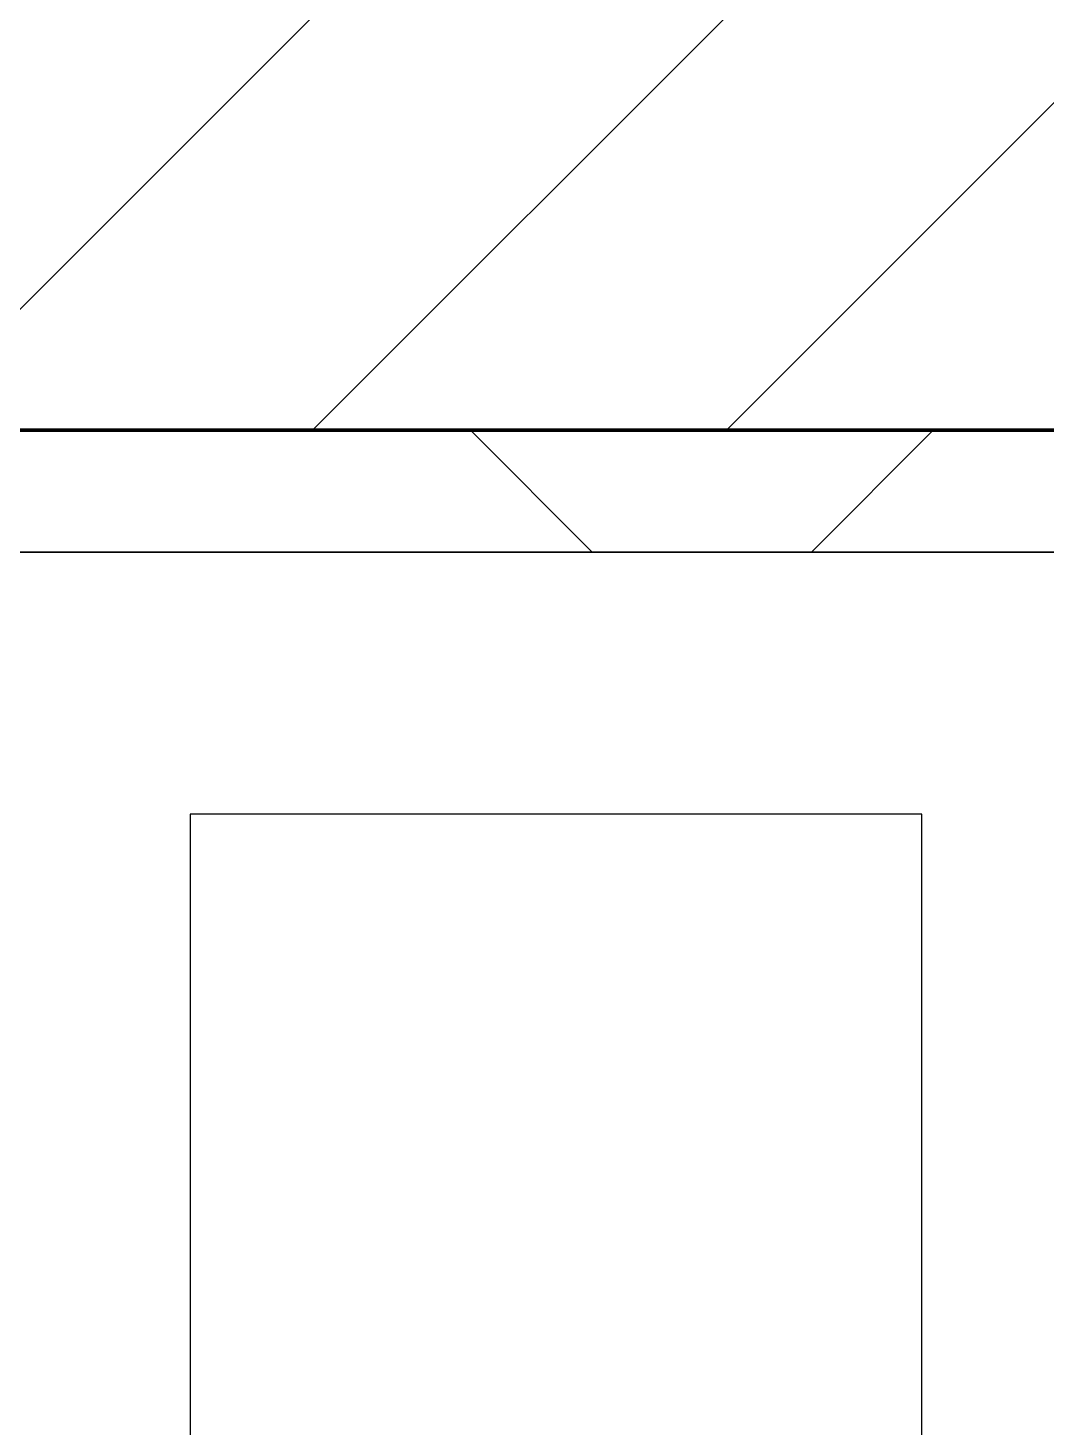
# Model space of a CAD drawing. Header units: millimetres. Extents: x -795739 to -715748, y -34378 to 22353.
# Drawn here: x -743799 to -743381, y 7535 to 8109 of the extents above; entities that cross this region are included whole.
import ezdxf
from ezdxf.xclip import XClip

# ---------------------------------------------------------------- set-up
doc = ezdxf.new("R2010")
doc.units = ezdxf.units.MM
doc.header["$XCLIPFRAME"] = 0
doc.layers.add('000 - WIPEOUT', color=250, linetype='Continuous')
doc.layers.add('A11_ALU.SOLID SHEET', color=2, linetype='Continuous')
for name, color, linetype, lineweight in [('A-GLAZ-CURT', 2, 'Continuous', 9), ('A-WALL', 5, 'Continuous', 35), ('A-WALL-FNSH', 2, 'Continuous', 35), ('A-WALL-PATT', 1, 'Continuous', 9)]:
    doc.layers.add(name, color=color, linetype=linetype, lineweight=lineweight)

# ---------------------------------------------------------------- blocks, each defined once
blk = doc.blocks.new('PPLS-PP19_Custom Tile Pattern - Custom Tile Pattern-V55-4282-01 ENLARGED LOWER PLATFORM LEVEL - REFLECTED CEILING PLAN - SHEET 3')
at = {"layer": 'A-GLAZ-CURT'}
for p, q in [((-300, 0), (300, 0)), ((300, 0), (-300, 0)), ((195.99, 0), (213.31, 0)), ((213.31, 0), (195.99, 0)), ((230.06, 0), (300, 0)), ((-300, -50), (300, -50)), ((300, -50), (-300, -50))]:
    blk.add_line(p, q, dxfattribs=at)
for points, knots in [([(-240.57, 0), (-216.26, 0), (-171.28, 0), (-129.95, 0), (-110.8, 0), (-99.5, 0), (-91.46, 0)], [-4201.68092, -4201.68092, -4201.68092, -4201.68092, -2700.551212, -1002.059161, -460.363443, 0, 0, 0, 0]), ([(-134.15, 0), (-133.32, 0), (-130.31, 0), (-117.33, 0), (-92.04, 0), (-74.02, 0), (-62.74, 0), (-60.36, 0), (-59.97, 0)], [-7657.439573, -7657.439573, -7657.439573, -7657.439573, -7293.749979, -6839.55839, -6236.997189, -5713.340575, -5140.470607, -5006.787413, -5006.787413, -5006.787413, -5006.787413]), ([(-125.15, 0), (-124.93, 0), (-121.96, 0), (-113.01, 0), (-98.9, 0), (-85.29, 0), (-71.67, 0), (-65.93, 0), (-65.07, 0)], [-3362.7396, -3362.7396, -3362.7396, -3362.7396, -3342.215224, -3074.362186, -2902.289527, -2605.247022, -2322.099534, -2241.8264, -2241.8264, -2241.8264, -2241.8264]), ([(-36.57, 0), (-36.67, 0), (-37.66, 0), (-45.02, 0), (-46.13, 0), (-60.59, 0), (-81.23, 0), (-99.51, 0), (-114.02, 0), (-117.28, 0), (-118.78, 0)], [-1833.023199, -1833.023199, -1833.023199, -1833.023199, -1810.870157, -1672.078046, -1405.135169, -1060.00838, -740.068933, -229.489605, -116.330425, 0, 0, 0, 0]), ([(-37.85, 0), (-38.3, 0), (-40.77, 0), (-44.32, 0), (-58.97, 0), (-85.2, 0), (-107.61, 0), (-116.56, 0), (-117.56, 0)], [-3941.99552, -3941.99552, -3941.99552, -3941.99552, -3858.647035, -3538.256648, -2842.901703, -2193.204658, -1433.981041, -985.49888, -985.49888, -985.49888, -985.49888]), ([(-115.82, 0), (-114.96, 0), (-110.41, 0), (-96.78, 0), (-71.33, 0), (-42.53, 0), (-12.78, 0), (4.23, 0), (9.64, 0), (10.14, 0), (10.18, 0)], [-5724.064692, -5724.064692, -5724.064692, -5724.064692, -5430.283136, -5103.229623, -4799.173296, -4065.652676, -3589.737505, -3285.047089, -3066.359526, -3044.715262, -3044.715262, -3044.715262, -3044.715262]), ([(9.32, 0), (9.08, 0), (7.65, 0), (2.57, 0), (-12.23, 0), (-25.64, 0), (-40, 0), (-56.24, 0), (-75.59, 0), (-94, 0), (-112.01, 0), (-114.94, 0), (-115.63, 0)], [-2922.926651, -2922.926651, -2922.926651, -2922.926651, -2882.788014, -2720.818881, -2518.50168, -2125.455881, -1792.521578, -1466.981642, -1208.454564, -789.402658, -501.969187, -243.577221, -243.577221, -243.577221, -243.577221]), ([(-104.83, 0), (-99.14, 0), (-88.61, 0), (-75.26, 0), (-68.41, 0), (-65.12, 0), (-63.63, 0)], [-3704.449307, -3704.449307, -3704.449307, -3704.449307, -3402.597032, -3144.956779, -3050.982048, -2969.237017, -2969.237017, -2969.237017, -2969.237017]), ([(-104.82, 0), (-99.15, 0), (-84.06, 0), (-63.44, 0), (-54.4, 0), (-48.53, 0), (-30.79, 0), (-18.03, 0), (8.61, 0), (15.02, 0), (22.91, 0), (31, 0), (39.04, 0), (51.19, 0), (58.74, 0), (61.34, 0), (61.45, 0)], [-4847.529281, -4847.529281, -4847.529281, -4847.529281, -4542.524482, -4008.285538, -3689.699207, -3546.54457, -3315.260113, -2864.387349, -2439.246196, -2084.094819, -1956.422387, -1818.904206, -1645.594513, -1443.202566, -1228.752106, -1120.932285, -1120.932285, -1120.932285, -1120.932285]), ([(-86.16, 0), (-91.37, 0), (-97.45, 0), (-103.92, 0), (-104.72, 0)], [-1681.3698, -1681.3698, -1681.3698, -1681.3698, -1374.161226, -1331.084425, -1331.084425, -1331.084425, -1331.084425]), ([(-72.93, 0), (-75.51, 0), (-84.86, 0), (-96.58, 0), (-104.69, 0)], [-19442.345229, -19442.345229, -19442.345229, -19442.345229, -18935.241197, -18088.99392, -18088.99392, -18088.99392, -18088.99392]), ([(-26.75, 0), (-27.82, 0), (-36.18, 0), (-53.55, 0), (-76.81, 0), (-96.3, 0), (-104.11, 0)], [-8718.362214, -8718.362214, -8718.362214, -8718.362214, -8532.293389, -8073.216054, -7508.296369, -7090.9346, -7090.9346, -7090.9346, -7090.9346]), ([(-91.46, 0), (-90.09, 0), (-84.7, 0), (-77.43, 0), (-72.73, 0), (-72.64, 0), (-72.64, 0)], [-19832.387487, -19832.387487, -19832.387487, -19832.387487, -19753.885894, -19541.04734, -19478.625389, -19471.062469, -19471.062469, -19471.062469, -19471.062469]), ([(-63.96, 0), (-64.13, 0), (-72.5, 0), (-80.63, 0), (-86.16, 0)], [-2171.769325, -2171.769325, -2171.769325, -2171.769325, -2007.031671, -1681.3698, -1681.3698, -1681.3698, -1681.3698]), ([(-29.03, 0), (-33.97, 0), (-43.74, 0), (-56.37, 0), (-71.66, 0), (-77.83, 0), (-82.66, 0), (-83.28, 0), (-83.28, 0)], [-2680.714891, -2680.714891, -2680.714891, -2680.714891, -2413.671296, -2161.752162, -2006.592567, -1646.621388, -1424.436217, -1393.971743, -1393.971743, -1393.971743, -1393.971743]), ([(-83.28, 0), (-83.28, 0), (-82.91, 0), (-76.14, 0), (-62.97, 0), (-48.52, 0), (-39.59, 0), (-37, 0)], [-1393.4169, -1393.4169, -1393.4169, -1393.4169, -1353.722004, -1274.333717, -1073.56893, -651.549973, -321.685787, -321.685787, -321.685787, -321.685787]), ([(-66.39, 0), (-66.39, 0), (-63.63, 0), (-54.95, 0), (-42.44, 0), (-37.16, 0)], [-2493.31794, -2493.31794, -2493.31794, -2493.31794, -2315.303971, -1809.437387, -1165.837977, -1165.837977, -1165.837977, -1165.837977]), ([(30.92, 0), (25.8, 0), (11.9, 0), (-16.92, 0), (-47.42, 0), (-65.77, 0), (-66.37, 0), (-66.38, 0)], [-4492.206161, -4492.206161, -4492.206161, -4492.206161, -4222.080604, -3745.412743, -2981.410125, -2542.574734, -2498.224237, -2498.224237, -2498.224237, -2498.224237]), ([(-63.63, 0), (-61.49, 0), (-57.39, 0), (-54.49, 0), (-45.2, 0), (-40.79, 0), (-40.46, 0), (-40.44, 0)], [-2969.237017, -2969.237017, -2969.237017, -2969.237017, -2851.217951, -2734.127174, -2474.780881, -2410.990208, -2350.645972, -2350.645972, -2350.645972, -2350.645972]), ([(-58.83, 0), (-58.37, 0), (-57.29, 0), (-54.23, 0), (-46.33, 0), (-42.62, 0), (-41.76, 0)], [-4859.52896, -4859.52896, -4859.52896, -4859.52896, -4680.891996, -4469.85053, -4321.566175, -4270.495146, -4270.495146, -4270.495146, -4270.495146]), ([(-51.83, 0), (-51.83, 0), (-51.78, 0), (-47.4, 0), (-46.02, 0), (-40.33, 0), (-36.97, 0)], [-632.814994, -632.814994, -632.814994, -632.814994, -627.965721, -508.377888, -260.442412, -4.7465, -4.7465, -4.7465, -4.7465]), ([(76.63, 0), (74.8, 0), (67.65, 0), (53.52, 0), (37, 0), (24.07, 0), (12.82, 0), (-2.9, 0), (-20.62, 0), (-32.81, 0), (-44.85, 0), (-51.43, 0), (-51.79, 0)], [-3095.572228, -3095.572228, -3095.572228, -3095.572228, -2950.589685, -2634.532728, -2313.748533, -2106.613311, -1925.670641, -1617.263037, -1290.787923, -1039.307308, -819.71621, -644.910881, -644.910881, -644.910881, -644.910881]), ([(-41.76, 0), (-39.9, 0), (-37.8, 0), (-36.98, 0), (-36.82, 0)], [-4270.495146, -4270.495146, -4270.495146, -4270.495146, -4161.040818, -4112.255972, -4112.255972, -4112.255972, -4112.255972]), ([(-36.94, 0), (-36.77, 0), (-35, 0), (-33.57, 0), (-29.94, 0), (-28.57, 0)], [-319.065246, -319.065246, -319.065246, -319.065246, -296.515819, -83.513472, 0, 0, 0, 0]), ([(-36.93, 0), (-35.37, 0), (-31.79, 0), (-29.82, 0), (-29.19, 0)], [-1156.390117, -1156.390117, -1156.390117, -1156.390117, -963.711516, -666.19313, -666.19313, -666.19313, -666.19313]), ([(-36.78, 0), (-32.43, 0), (-19.22, 0), (3.14, 0), (21.37, 0), (29.77, 0)], [-6191.144455, -6191.144455, -6191.144455, -6191.144455, -5862.463379, -5340.621928, -4901.322694, -4901.322694, -4901.322694, -4901.322694]), ([(-36.29, 0), (-36.29, 0), (-34.66, 0), (-28.88, 0), (-26.95, 0), (-26.54, 0)], [-9150.272121, -9150.272121, -9150.272121, -9150.272121, -9057.163041, -8919.836787, -8834.607043, -8834.607043, -8834.607043, -8834.607043]), ([(30.82, 0), (29.27, 0), (20.14, 0), (3.54, 0), (-16.58, 0), (-34.76, 0), (-36.04, 0)], [-10462.034656, -10462.034656, -10462.034656, -10462.034656, -10363.088938, -9884.23066, -9424.652049, -9182.880979, -9182.880979, -9182.880979, -9182.880979]), ([(-33.34, 0), (-33.34, 0), (-32.93, 0), (-31.16, 0), (-30.52, 0)], [-2415.024266, -2415.024266, -2415.024266, -2415.024266, -2357.633367, -2323.618664, -2323.618664, -2323.618664, -2323.618664]), ([(30.82, 0), (29.1, 0), (20.22, 0), (2.64, 0), (-17.84, 0), (-30.57, 0), (-31.82, 0), (-32, 0)], [-3872.697774, -3872.697774, -3872.697774, -3872.697774, -3766.694881, -3333.063701, -2994.501669, -2698.150104, -2614.070998, -2614.070998, -2614.070998, -2614.070998]), ([(-30.76, 0), (-30.73, 0), (-29.99, 0), (-23.47, 0), (-15.75, 0), (-15.19, 0)], [-54176.191683, -54176.191683, -54176.191683, -54176.191683, -54157.274271, -53749.15266, -53717.791567, -53717.791567, -53717.791567, -53717.791567]), ([(-30.52, 0), (-27.11, 0), (-17.83, 0), (5.99, 0), (20.64, 0), (30.45, 0), (30.9, 0)], [-2323.618664, -2323.618664, -2323.618664, -2323.618664, -2142.497158, -1716.209403, -1206.526904, -1181.83529, -1181.83529, -1181.83529, -1181.83529]), ([(-13, 0), (-14.35, 0), (-17.68, 0), (-25.97, 0), (-29.52, 0), (-30.21, 0)], [-55207.591944, -55207.591944, -55207.591944, -55207.591944, -54789.006179, -54461.685999, -54290.791712, -54290.791712, -54290.791712, -54290.791712]), ([(8.33, 0), (8.19, 0), (7.18, 0), (0.32, 0), (-13.89, 0), (-24.92, 0), (-29.03, 0)], [-3574.286521, -3574.286521, -3574.286521, -3574.286521, -3526.962355, -3285.499107, -2903.012179, -2680.714891, -2680.714891, -2680.714891, -2680.714891]), ([(-28.98, 0), (-28.66, 0), (-27.39, 0), (-24.45, 0), (-22.56, 0)], [-166.548282, -166.548282, -166.548282, -166.548282, -102.06493, 0, 0, 0, 0]), ([(-28.57, 0), (-26.93, 0), (-20.29, 0), (-11.45, 0), (2.08, 0), (13.15, 0), (21.24, 0), (24.62, 0), (24.72, 0), (24.72, 0)], [-5361.429781, -5361.429781, -5361.429781, -5361.429781, -5261.36855, -5050.479954, -4785.90057, -4596.498881, -4445.288762, -4384.376941, -4376.041937, -4376.041937, -4376.041937, -4376.041937]), ([(-22.56, 0), (-20.27, 0), (-17.03, 0), (-11.36, 0), (-7.66, 0), (-6.6, 0), (-6.44, 0)], [-56468.192263, -56468.192263, -56468.192263, -56468.192263, -56344.022017, -56303.229861, -56166.290093, -56124.392176, -56124.392176, -56124.392176, -56124.392176]), ([(-15.19, 0), (-13.07, 0), (7.48, 0), (42.82, 0), (88.72, 0), (120.63, 0), (138.28, 0), (138.53, 0)], [-461.142613, -461.142613, -461.142613, -461.142613, -429.606584, -390.253598, -346.313304, -291.370682, -290.5735, -290.5735, -290.5735, -290.5735]), ([(-6.54, 0), (-6.73, 0), (-7.2, 0), (-7.6, 0), (-7.79, 0)], [-56009.792147, -56009.792147, -56009.792147, -56009.792147, -55949.290093, -55895.192118, -55895.192118, -55895.192118, -55895.192118]), ([(-2.63, 0), (-2.47, 0), (-1.22, 0), (4.92, 0), (15.97, 0), (22.54, 0), (24.49, 0)], [-226.825321, -226.825321, -226.825321, -226.825321, -220.269177, -206.416616, -198.214427, -187.717507, -187.717507, -187.717507, -187.717507]), ([(103.09, 0), (101.08, 0), (86.31, 0), (63.34, 0), (35.84, 0), (12, 0), (3.08, 0), (-1.67, 0), (-2.25, 0)], [-375.435014, -375.435014, -375.435014, -375.435014, -369.147452, -330.153101, -307.516438, -285.83788, -246.234814, -234.646884, -234.646884, -234.646884, -234.646884]), ([(24.69, 0), (24.54, 0), (20.99, 0), (15.48, 0), (10.8, 0), (9.63, 0)], [-4368.572414, -4368.572414, -4368.572414, -4368.572414, -4306.476363, -4080.000647, -3772.857994, -3772.857994, -3772.857994, -3772.857994]), ([(18.16, 0), (19.15, 0), (24.25, 0), (25.66, 0), (26.12, 0)], [-5700.113719, -5700.113719, -5700.113719, -5700.113719, -5554.232259, -5302.431367, -5302.431367, -5302.431367, -5302.431367]), ([(98.79, 0), (97.64, 0), (91.52, 0), (85.59, 0), (74.4, 0), (62.26, 0), (51.85, 0), (43.81, 0), (29.53, 0), (20.67, 0), (18.85, 0), (18.16, 0)], [-7621.852856, -7621.852856, -7621.852856, -7621.852856, -7531.75727, -7135.649961, -6924.452779, -6738.82075, -6548.303034, -6314.283804, -6135.05769, -5972.647715, -5832.674503, -5832.674503, -5832.674503, -5832.674503]), ([(27.44, 0), (27.9, 0), (29.54, 0), (38.07, 0), (53.39, 0), (71.67, 0), (84.83, 0), (86.01, 0), (92.51, 0), (94.33, 0)], [-5037.309798, -5037.309798, -5037.309798, -5037.309798, -4887.603822, -4705.298446, -4353.683244, -3960.84581, -3759.045785, -3336.541051, -2783.776468, -2783.776468, -2783.776468, -2783.776468]), ([(53.18, 0), (53.06, 0), (52.22, 0), (44.99, 0), (36.46, 0), (30.82, 0)], [-622.740158, -622.740158, -622.740158, -622.740158, -566.066452, -360.610861, 0, 0, 0, 0]), ([(30.92, 0), (36.82, 0), (51.96, 0), (70.92, 0), (82.12, 0), (83.66, 0)], [-4881.28973, -4881.28973, -4881.28973, -4881.28973, -4573.028122, -4094.177415, -3869.465285, -3869.465285, -3869.465285, -3869.465285]), ([(70.61, 0), (66.16, 0), (55.8, 0), (41.6, 0), (34.54, 0), (30.93, 0)], [-4647.237329, -4647.237329, -4647.237329, -4647.237329, -4326.416877, -4098.545751, -3874.875358, -3874.875358, -3874.875358, -3874.875358]), ([(31.1, 0), (31.78, 0), (35.8, 0), (48.37, 0), (70.57, 0), (88.69, 0), (98.07, 0)], [-139.789633, -139.789633, -139.789633, -139.789633, -135.792042, -118.513713, -97.899267, -67.897822, -67.897822, -67.897822, -67.897822]), ([(136.44, 0), (121.66, 0), (86.93, 0), (51.16, 0), (31.18, 0)], [-106.750556, -106.750556, -106.750556, -106.750556, -59.610984, 0, 0, 0, 0]), ([(32.02, 0), (33.36, 0), (38.27, 0), (45.92, 0), (57.76, 0), (64.47, 0), (72.74, 0), (75.22, 0), (76.03, 0), (76.21, 0)], [-1161.809332, -1161.809332, -1161.809332, -1161.809332, -1089.329421, -901.315459, -753.071572, -495.328968, -421.953223, -334.951786, -290.452333, -290.452333, -290.452333, -290.452333]), ([(165.59, 0), (160.61, 0), (146.55, 0), (109.77, 0), (76.86, 0), (57.82, 0), (46.51, 0), (41.18, 0), (36.02, 0), (35.54, 0), (35.54, 0)], [-528.615255, -528.615255, -528.615255, -528.615255, -458.593899, -401.860199, -357.622665, -341.267687, -334.000314, -326.15566, -319.318397, -317.489778, -317.489778, -317.489778, -317.489778]), ([(36.29, 0), (37.77, 0), (48.82, 0), (64.79, 0), (95.91, 0), (124.45, 0), (132.42, 0), (134.6, 0)], [-314.598523, -314.598523, -314.598523, -314.598523, -305.899624, -287.17622, -249.500363, -194.761443, -152.241002, -152.241002, -152.241002, -152.241002]), ([(61.47, 0), (61.47, 0), (61.21, 0), (54.61, 0), (53.71, 0), (53.56, 0)], [-1113.311073, -1113.311073, -1113.311073, -1113.311073, -1096.402191, -891.204116, -747.28819, -747.28819, -747.28819, -747.28819]), ([(76.22, 0), (75.58, 0), (73.64, 0), (71.05, 0), (70.61, 0)], [-193.634889, -193.634889, -193.634889, -193.634889, -31.537676, 0, 0, 0, 0]), ([(94.4, 0), (94.4, 0), (94.64, 0), (99.11, 0), (108.97, 0), (120.79, 0), (139.94, 0), (163.31, 0), (185.23, 0), (193.62, 0), (194.69, 0), (194.79, 0)], [-2348.345796, -2348.345796, -2348.345796, -2348.345796, -2310.419338, -2233.599744, -2052.234781, -1843.028543, -1530.39897, -1095.004608, -529.74427, -295.064701, -265.121568, -265.121568, -265.121568, -265.121568]), ([(98.81, 0), (99.85, 0), (108.41, 0), (116.36, 0), (128.63, 0), (128.95, 0)], [-67.106938, -67.106938, -67.106938, -67.106938, -63.759246, -39.050993, -35.895543, -35.895543, -35.895543, -35.895543]), ([(114.39, 0), (114.2, 0), (112.08, 0), (106.52, 0), (100.41, 0), (99.26, 0)], [-8148.58938, -8148.58938, -8148.58938, -8148.58938, -8105.191388, -7723.759874, -7633.94163, -7633.94163, -7633.94163, -7633.94163]), ([(129.02, 0), (129.02, 0), (124.41, 0), (122.35, 0), (114.96, 0), (108.04, 0), (103.09, 0)], [-35.386604, -35.386604, -35.386604, -35.386604, -31.430235, -22.807238, -15.488593, 0, 0, 0, 0]), ([(157.9, 0), (156.77, 0), (151.67, 0), (143.29, 0), (134.04, 0), (126.24, 0), (118.6, 0), (114.23, 0), (111.98, 0), (105.66, 0), (105.23, 0), (105.23, 0)], [-10292.955006, -10292.955006, -10292.955006, -10292.955006, -10098.273015, -9847.788484, -9677.714971, -9567.007022, -9453.21225, -9220.200448, -9012.77275, -8966.157302, -8929.495943, -8929.495943, -8929.495943, -8929.495943]), ([(105.26, 0), (105.52, 0), (111.01, 0), (112.65, 0), (113.59, 0)], [-8920.561005, -8920.561005, -8920.561005, -8920.561005, -8814.835624, -8577.462505, -8577.462505, -8577.462505, -8577.462505]), ([(128.58, 0), (128.8, 0), (130.16, 0), (139.26, 0), (152.67, 0), (161.24, 0), (162.19, 0), (162.75, 0)], [-633.326174, -633.326174, -633.326174, -633.326174, -627.736123, -618.981161, -602.094757, -592.980799, -581.414464, -581.414464, -581.414464, -581.414464]), ([(137.1, 0), (136, 0), (133.64, 0), (129.87, 0), (129.11, 0)], [-670.405967, -670.405967, -670.405967, -670.405967, -651.020627, -640.742133, -640.742133, -640.742133, -640.742133]), ([(193.8, 0), (193.33, 0), (190.11, 0), (183.13, 0), (171, 0), (161.95, 0), (161.28, 0), (158.35, 0), (157.85, 0), (157.77, 0)], [-11665.349007, -11665.349007, -11665.349007, -11665.349007, -11565.880756, -11105.624034, -10839.086983, -10768.332124, -10666.779182, -10580.760289, -10550.278881, -10550.278881, -10550.278881, -10550.278881]), ([(300, 0), (286.53, 0), (254.22, 0), (207.11, 0), (177.41, 0), (159.34, 0), (158.33, 0), (158.3, 0)], [-285.253232, -285.253232, -285.253232, -285.253232, -244.693688, -187.987675, -143.776725, -129.632772, -123.352749, -123.352749, -123.352749, -123.352749]), ([(159.07, 0), (159.13, 0), (160.84, 0), (163.41, 0), (166.49, 0), (166.66, 0)], [-115.643202, -115.643202, -115.643202, -115.643202, -114.681583, -87.660824, -86.053287, -86.053287, -86.053287, -86.053287]), ([(162.75, 0), (165.4, 0), (170.91, 0), (172.61, 0), (172.61, 0)], [-111.264224, -111.264224, -111.264224, -111.264224, -56.742688, -19.085662, -19.085662, -19.085662, -19.085662]), ([(167.07, 0), (169.23, 0), (174.69, 0), (185.98, 0), (208.82, 0), (219.42, 0), (230.06, 0)], [-84.805015, -84.805015, -84.805015, -84.805015, -65.295536, -41.623857, -24.459831, 0, 0, 0, 0]), ([(247.1, 0), (246.76, 0), (245.04, 0), (238.34, 0), (226.56, 0), (221.1, 0), (200.27, 0), (182.99, 0), (174.27, 0), (169.67, 0), (168.99, 0)], [-9649.085549, -9649.085549, -9649.085549, -9649.085549, -9581.591397, -9406.094246, -9221.510254, -9016.44624, -8717.832359, -8253.978395, -8152.463617, -8069.855175, -8069.855175, -8069.855175, -8069.855175]), ([(215.22, 0), (214.62, 0), (210.55, 0), (203.98, 0), (187.54, 0), (175.3, 0), (169.49, 0)], [-203.825446, -203.825446, -203.825446, -203.825446, -198.527383, -184.406837, -162.427601, -142.916156, -142.916156, -142.916156, -142.916156]), ([(171.51, 0), (176.48, 0), (193.23, 0), (201.73, 0), (208.81, 0), (213.9, 0), (241.96, 0), (266.73, 0), (281.71, 0), (291.71, 0), (296.52, 0), (297.86, 0), (298.09, 0)], [-7971.819559, -7971.819559, -7971.819559, -7971.819559, -7784.112253, -7606.717214, -7289.299508, -7042.621073, -6582.165592, -6068.460911, -5766.029927, -5566.724884, -5280.360606, -5199.253518, -5199.253518, -5199.253518, -5199.253518]), ([(172.07, 0), (177.66, 0), (187.87, 0), (201.08, 0), (207.47, 0), (213.96, 0), (215.11, 0)], [-255.364076, -255.364076, -255.364076, -255.364076, -237.955587, -223.92608, -215.862851, -208.75215, -208.75215, -208.75215, -208.75215]), ([(300, 0), (288.22, 0), (262, 0), (230.43, 0), (219.94, 0), (219.02, 0)], [-12528.858583, -12528.858583, -12528.858583, -12528.858583, -11905.454923, -11162.864862, -10856.732305, -10856.732305, -10856.732305, -10856.732305]), ([(219.9, 0), (220.86, 0), (227.84, 0), (242.06, 0), (246.54, 0), (246.96, 0)], [-10670.940496, -10670.940496, -10670.940496, -10670.940496, -10511.382485, -9925.173265, -9834.877357, -9834.877357, -9834.877357, -9834.877357]), ([(284.76, 0), (284.76, 0), (285.09, 0), (287.47, 0), (293.59, 0), (297.76, 0), (300, 0)], [-4110.630118, -4110.630118, -4110.630118, -4110.630118, -4053.389046, -3959.664717, -3862.421465, -3746.95702, -3746.95702, -3746.95702, -3746.95702]), ([(297.38, 0), (295.84, 0), (291.62, 0), (285.38, 0), (284.87, 0)], [-4803.172655, -4803.172655, -4803.172655, -4803.172655, -4358.271401, -4143.037883, -4143.037883, -4143.037883, -4143.037883])]:
    blk.add_open_spline(points, degree=3, knots=knots, dxfattribs=at)
for points in [[(-39.84, 0), (-39.08, 0), (-38.11, 0), (-37.36, 0)], [(24.49, 0), (25.23, 0), (25.72, 0), (26.04, 0)], [(27.89, 0), (28.65, 0), (29.64, 0), (30.91, 0)], [(80.35, 0), (79.57, 0), (78.27, 0), (76.63, 0)], [(84.06, 0), (83.48, 0), (82.41, 0), (81.72, 0)], [(168.37, 0), (167.97, 0), (167.54, 0), (167.07, 0)], [(168.74, 0), (168.74, 0), (169.81, 0), (171.51, 0)], [(195.11, 0), (194.91, 0), (194.44, 0), (193.8, 0)]]:
    blk.add_open_spline(points, degree=3, dxfattribs=at)
blk = doc.blocks.new('PPLS-PP19_Custom Tile Pattern - Custom Tile Pattern-V56-4282-01 ENLARGED LOWER PLATFORM LEVEL - REFLECTED CEILING PLAN - SHEET 3')
at = {"layer": 'A-GLAZ-CURT'}
for p, q in [((-300, 0), (300, 0)), ((300, 0), (-300, 0)), ((-293.07, 0), (-275.75, 0)), ((-275.75, 0), (-293.07, 0)), ((-300, -50), (300, -50)), ((300, -50), (-300, -50))]:
    blk.add_line(p, q, dxfattribs=at)
at = {"layer": 'A-GLAZ-CURT', "flags": 128}
for points in [[(-300, 0), (-291.56, 0), (-283.3, 0), (-275.2, 0), (-267.26, 0), (-259.45, 0), (-251.77, 0), (-244.2, 0), (-236.74, 0), (-229.36, 0), (-222.06, 0), (-214.83, 0), (-207.71, 0), (-200.76, 0), (-194.02, 0), (-187.54, 0), (-181.38, 0), (-175.58, 0), (-170.25, 0), (-165.64, 0), (-162.01, 0)], [(-275.48, 0), (-283.55, 0), (-291.73, 0), (-300, 0)]]:
    blk.add_lwpolyline(points, dxfattribs=at)
at = {"layer": 'A-GLAZ-CURT'}
for points, knots in [([(-300, 0), (-284.65, 0), (-236.57, 0), (-174.61, 0), (-129.95, 0), (-110.8, 0), (-99.5, 0), (-91.46, 0)], [-5323.127839, -5323.127839, -5323.127839, -5323.127839, -4502.809032, -2700.551212, -1002.059161, -460.363443, 0, 0, 0, 0]), ([(-94.06, 0), (-105.72, 0), (-140.13, 0), (-202.69, 0), (-262.56, 0), (-294.48, 0), (-300, 0)], [-18476.414712, -18476.414712, -18476.414712, -18476.414712, -17136.203329, -15131.813646, -13729.592194, -13439.944408, -13439.944408, -13439.944408, -13439.944408])]:
    blk.add_open_spline(points, degree=3, knots=knots, dxfattribs=at)
blk = doc.blocks.new('*U553')
at = {"layer": 'A-GLAZ-CURT', "rotation": 180}
for name, p in [('PPLS-PP19_Custom Tile Pattern - Custom Tile Pattern-V56-4282-01 ENLARGED LOWER PLATFORM LEVEL - REFLECTED CEILING PLAN - SHEET 3', (34800, 4315)), ('PPLS-PP19_Custom Tile Pattern - Custom Tile Pattern-V55-4282-01 ENLARGED LOWER PLATFORM LEVEL - REFLECTED CEILING PLAN - SHEET 3', (35400, 4315))]:
    blk.add_blockref(name, p, dxfattribs=at)
blk = doc.blocks.new('*U906')
at = {"color": 3}
blk.add_wipeout([(-225, 1350), (225, 1350), (225, 1050), (-225, 1050)], dxfattribs=at).dxf.layer = '000 - WIPEOUT'
at = {"layer": 'A11_ALU.SOLID SHEET', "color": 0, "linetype": 'ByBlock'}
blk.add_lwpolyline([(-225, 1050), (225, 1050), (225, 1350), (-225, 1350)], close=True, dxfattribs=at)
blk = doc.blocks.new('*U1025')
blk.add_lwpolyline([(-3457.37, 550), (8124.55, 550), (8124.55, 4315), (-3457.37, 4315)], close=True)
at = {"layer": 'A11_ALU.SOLID SHEET', "linetype": 'ByBlock', "rotation": 90}
blk.add_blockref('*U906', (2300, 3982.5), dxfattribs=at)

msp = doc.modelspace()

# ---------------------------------------------------------------- hatches: boundary and pattern name
at = {"layer": 'A-WALL-PATT', "lineweight": 9}
h = msp.add_hatch(dxfattribs=at)
h.set_pattern_fill('FP_2', color=256, style=0, pattern_type=2)
h.set_pattern_definition([(45, (0, 0), (-84.852814, 84.852814), [])])
h.paths.add_polyline_path([(-733552.04, 7944.02), (-733352.04, 7944.02), (-733352.04, 8144.02), (-755057.37, 8144.02), (-755057.37, 7944.02), (-741758.47, 7944.02), (-741780.86, 7954.02), (-741982.37, 7954.02), (-741982.37, 8044.02), (-741952.4, 8044.02), (-741939.02, 8073.97), (-741871.98, 8044.02), (-740782.37, 8044.02), (-740782.37, 7954.02), (-741670.54, 7954.02), (-741648.16, 7944.02), (-739358.47, 7944.02), (-739380.86, 7954.02), (-739582.37, 7954.02), (-739582.37, 8044.02), (-739552.4, 8044.02), (-739539.02, 8073.97), (-739471.98, 8044.02), (-738382.37, 8044.02), (-738382.37, 7954.02), (-739270.54, 7954.02), (-739248.16, 7944.02), (-734010.62, 7944.02)])

# ---------------------------------------------------------------- linework, layer by layer
at = {"layer": 'A-WALL', "color": 7, "lineweight": 70}
for p, q in [((-751479.42, 7944.02), (-741982.37, 7944.02)), ((-741982.37, 7944.02), (-751479.42, 7944.02))]:
    msp.add_line(p, q, dxfattribs=at)

# ---------------------------------------------------------------- block references
ref = msp.add_blockref('*U1025', (-744682.37, 3579.02))
XClip(ref).set_block_clipping_path([(-45801.3280238605, -9620.0077451947), (23704.0078937773, 10334.9999958097)])

# ---------------------------------------------------------------- next in the draw order: hatches: boundary and pattern name
at = {"layer": 'A-WALL-PATT', "lineweight": 9}
h = msp.add_hatch(dxfattribs=at)
h.set_pattern_fill('FP_3', color=256, style=0, pattern_type=2)
h.set_pattern_definition([(45, (0, 0), (-212.13203, 212.13203), []), (135, (0, 0), (-212.13203, -212.13203), [])])
h.paths.add_polyline_path([(-733602.04, 7894.02), (-733552.04, 7894.02), (-733552.04, 7944.02), (-739248.16, 7944.02), (-739136.25, 7894.02), (-734010.62, 7894.02)])
h.paths.add_polyline_path([(-739780.1, 7894.02), (-739246.56, 7894.02), (-739358.47, 7944.02), (-741648.16, 7944.02), (-741536.25, 7894.02), (-739847.98, 7894.02)])
h.paths.add_polyline_path([(-741646.56, 7894.02), (-741758.47, 7944.02), (-751479.42, 7944.02), (-751479.42, 7894.02), (-741680.64, 7894.02)])

# ---------------------------------------------------------------- next in the draw order: linework, layer by layer
at = {"layer": 'A-WALL-FNSH', "color": 250}
msp.add_line((-741982.37, 7894.02), (-751479.42, 7894.02), dxfattribs=at)

# ---------------------------------------------------------------- next in the draw order: block references
msp.add_blockref('*U553', (-778882.37, 3579.02))

doc.saveas('drawing.dxf')
